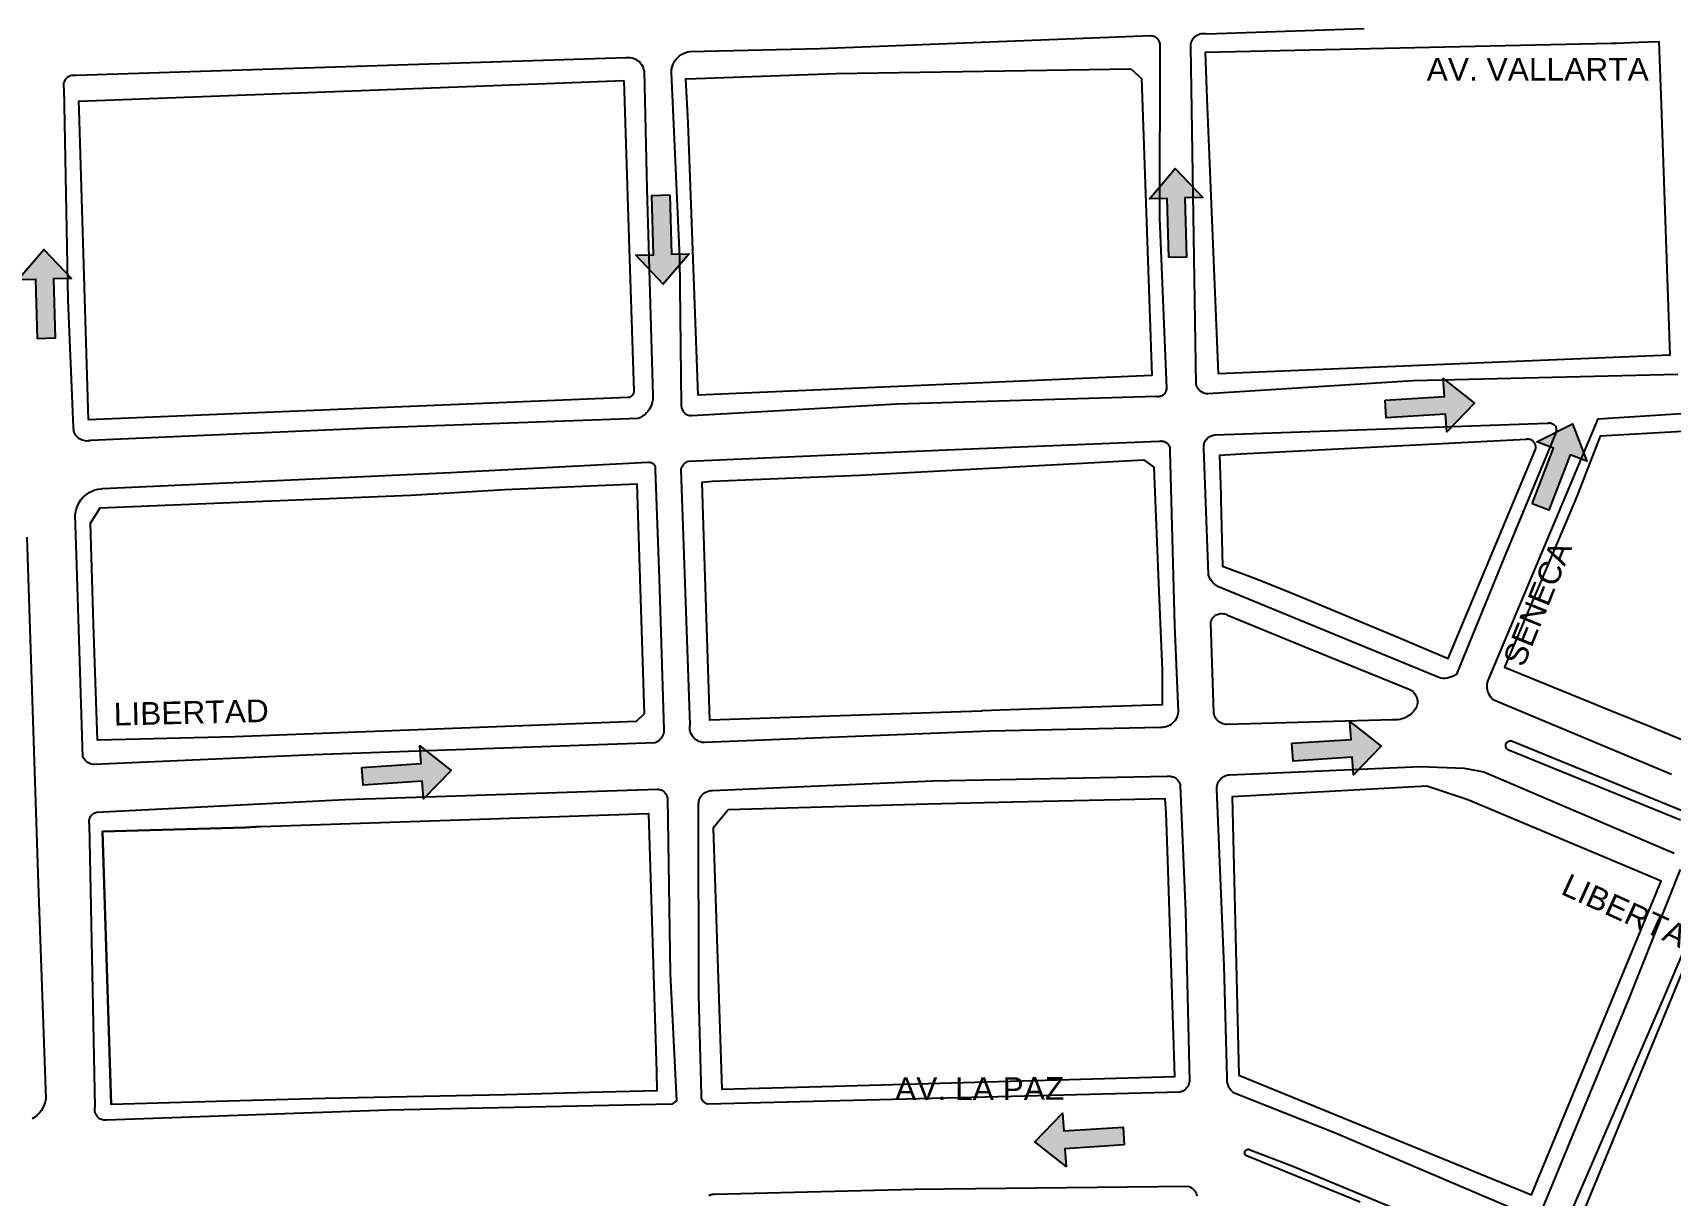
# Model space of a CAD drawing. Header units: metres. Extents: x 668617 to 675126, y 2286318 to 2293677.
# Drawn here: x 673678.4 to 674039.1, y 2291078.4 to 2291334.4 of the extents above; entities that cross this region are included whole.
import ezdxf

# ---------------------------------------------------------------- set-up
doc = ezdxf.new("R2010")
doc.units = ezdxf.units.M
doc.header["$MEASUREMENT"] = 0
for name, color, linetype in [('0_SENTIDO-VIAL', 30, 'Continuous'), ('DMTG-BANQUETA', 252, 'Continuous'), ('DMTG-CAMELLON', 252, 'Continuous'), ('DMTG-MANZANA', 253, 'Continuous'), ('DMTG-NOM-CALLES', 251, 'Continuous'), ('DMTG-TRAZA-BASE', 7, 'Continuous'), ('DMTG_SECCIONES_VIALES', 250, 'Continuous')]:
    doc.layers.add(name, color=color, linetype=linetype)
doc.styles.get("Standard").update_dxf_attribs({"font": 'arial.ttf'})

# ---------------------------------------------------------------- blocks, each defined once
blk = doc.blocks.new('traza_base_proyecto')
at = {"layer": '0_SENTIDO-VIAL'}
for points in [[(2371.83, -1366.42), (2371.48, -1353.36), (2367.56, -1353.47), (2373.26, -1346.77), (2379.32, -1353.14), (2375.4, -1353.25), (2375.75, -1366.32)], [(2261.91, -1352.62), (2262.27, -1365.68), (2266.19, -1365.58), (2260.49, -1372.27), (2254.43, -1365.9), (2258.35, -1365.79), (2257.99, -1352.73)], [(2122.64, -1384.28), (2122.28, -1371.22), (2118.36, -1371.33), (2124.06, -1364.63), (2130.12, -1371), (2126.2, -1371.11), (2126.56, -1384.18)], [(2419.5, -1397.83), (2432.54, -1396.97), (2432.28, -1393.05), (2439.19, -1398.49), (2433.05, -1404.79), (2432.8, -1400.88), (2419.75, -1401.74)], [(2451.89, -1420.61), (2456.59, -1408.41), (2452.93, -1407), (2460.76, -1403.02), (2463.9, -1411.23), (2460.25, -1409.82), (2455.55, -1422.02)], [(2398.95, -1473.39), (2411.99, -1472.53), (2411.73, -1468.61), (2418.64, -1474.05), (2412.51, -1480.35), (2412.25, -1476.44), (2399.21, -1477.3)], [(2194.11, -1478.68), (2207.15, -1477.82), (2206.89, -1473.91), (2213.8, -1479.35), (2207.67, -1485.65), (2207.41, -1481.73), (2194.37, -1482.6)], [(2362.01, -1561.82), (2348.97, -1562.68), (2349.22, -1566.6), (2342.32, -1561.16), (2348.45, -1554.86), (2348.71, -1558.77), (2361.75, -1557.91)]]:
    blk.add_hatch(color=256, dxfattribs=at).paths.add_polyline_path(points)
for points in [[(2371.83, -1366.42), (2371.48, -1353.36), (2367.56, -1353.47), (2373.26, -1346.77), (2379.32, -1353.14), (2375.4, -1353.25), (2375.75, -1366.32)], [(2261.91, -1352.62), (2262.27, -1365.68), (2266.19, -1365.58), (2260.49, -1372.27), (2254.43, -1365.9), (2258.35, -1365.79), (2257.99, -1352.73)], [(2122.64, -1384.28), (2122.28, -1371.22), (2118.36, -1371.33), (2124.06, -1364.63), (2130.12, -1371), (2126.2, -1371.11), (2126.56, -1384.18)], [(2419.5, -1397.83), (2432.54, -1396.97), (2432.28, -1393.05), (2439.19, -1398.49), (2433.05, -1404.79), (2432.8, -1400.88), (2419.75, -1401.74)], [(2451.89, -1420.61), (2456.59, -1408.41), (2452.93, -1407), (2460.76, -1403.02), (2463.9, -1411.23), (2460.25, -1409.82), (2455.55, -1422.02)], [(2398.95, -1473.39), (2411.99, -1472.53), (2411.73, -1468.61), (2418.64, -1474.05), (2412.51, -1480.35), (2412.25, -1476.44), (2399.21, -1477.3)], [(2194.11, -1478.68), (2207.15, -1477.82), (2206.89, -1473.91), (2213.8, -1479.35), (2207.67, -1485.65), (2207.41, -1481.73), (2194.37, -1482.6)], [(2362.01, -1561.82), (2348.97, -1562.68), (2349.22, -1566.6), (2342.32, -1561.16), (2348.45, -1554.86), (2348.71, -1558.77), (2361.75, -1557.91)]]:
    blk.add_lwpolyline(points, close=True, dxfattribs=at)
at = {"layer": 'DMTG-BANQUETA', "linetype": 'Continuous', "lineweight": 25}
for points in [[(2483.94, -1392.18, 0), (2425.69, -1393.55, 0), (2380.47, -1396.41, 0), (2380.17, -1396.39, 0), (2379.87, -1396.34, 0), (2379.58, -1396.26, 0), (2379.3, -1396.15, 0), (2379.04, -1396, 0), (2378.8, -1395.83, 0), (2378.68, -1395.73, 0), (2378.47, -1395.52, 0), (2378.28, -1395.29, 0), (2378.12, -1395.03, 0), (2377.99, -1394.76, 0), (2377.89, -1394.48, 0), (2377.86, -1394.35, 0), (2376.67, -1319.95, 0), (2376.67, -1319.64, 0), (2376.71, -1319.33, 0), (2376.79, -1319.02, 0), (2376.9, -1318.73, 0), (2377.04, -1318.44, 0), (2377.21, -1318.18, 0), (2377.38, -1317.97, 0), (2377.6, -1317.75, 0), (2377.85, -1317.56, 0), (2378.12, -1317.39, 0), (2378.4, -1317.25, 0), (2378.7, -1317.15, 0), (2379, -1317.08, 0), (2379.32, -1317.05, 0), (2379.63, -1317.05, 0), (2379.94, -1317.08, 0), (2380.19, -1317.14, 0), (2414.89, -1315.97, 0)], [(2482.58, -1480.27, 0), (2443.45, -1463.91, 0), (2443.35, -1463.83, 0), (2443.02, -1463.53, 0), (2442.73, -1463.18, 0), (2442.5, -1462.81, 0), (2442.29, -1462.42, 0), (2442.14, -1462, 0), (2442.03, -1461.57, 0), (2441.99, -1461.32, 0), (2441.96, -1460.87, 0), (2441.98, -1460.43, 0), (2442.05, -1459.99, 0), (2442.16, -1459.56, 0), (2466.4, -1401.9, 0), (2506.56, -1399.36, 0)], [(2451.25, -1577.48, 0), (2408.71, -1559.3, 0), (2386.1, -1550.38, 0), (2385.86, -1550.17, 0), (2385.56, -1549.86, 0), (2385.31, -1549.52, 0), (2385.09, -1549.16, 0), (2385.04, -1549.07, 0), (2384.88, -1548.68, 0), (2384.76, -1548.27, 0), (2384.68, -1547.85, 0), (2384.66, -1547.43, 0), (2384.68, -1547, 0), (2384.04, -1522.45, 0), (2382.4, -1483.5, 0), (2382.4, -1483.36, 0), (2382.42, -1483.01, 0), (2382.48, -1482.67, 0), (2382.57, -1482.34, 0), (2382.72, -1482.02, 0), (2382.89, -1481.72, 0), (2382.95, -1481.63, 0), (2383.16, -1481.36, 0), (2383.4, -1481.11, 0), (2383.67, -1480.89, 0), (2383.96, -1480.71, 0), (2384.26, -1480.55, 0), (2384.59, -1480.43, 0), (2384.92, -1480.35, 0), (2385.27, -1480.31, 0), (2427.3, -1478.52, 0), (2436.92, -1478.89, 0), (2441.25, -1479.69, 0), (2483.14, -1497.6, 0)], [(2484.49, -1501.18, 0), (2473.01, -1529.95, 0), (2453.53, -1577.18, 0)], [(2508.34, -1600.99, 0), (2460.33, -1581.4, 0), (2460.18, -1581.38, 0), (2460.04, -1581.35, 0), (2459.9, -1581.3, 0), (2459.77, -1581.24, 0), (2459.64, -1581.16, 0), (2459.51, -1581.07, 0), (2459.42, -1580.96, 0), (2459.33, -1580.85, 0), (2459.25, -1580.72, 0), (2459.23, -1580.72, 0), (2459.18, -1580.58, 0), (2459.13, -1580.44, 0), (2459.1, -1580.3, 0), (2459.08, -1580.15, 0), (2459.08, -1580, 0), (2459.1, -1579.86, 0), (2459.13, -1579.71, 0), (2459.18, -1579.57, 0), (2459.25, -1579.44, 0), (2459.27, -1579.4, 0), (2480.88, -1529.41, 0), (2492, -1503.27, 0)], [(2270.51, -1572.98, 0), (2270.69, -1572.89, 0), (2270.88, -1572.81, 0), (2271.08, -1572.75, 0), (2271.28, -1572.72, 0), (2271.48, -1572.71, 0), (2271.69, -1572.72, 0), (2315.81, -1571.57, 0), (2376.16, -1570.95, 0), (2376.45, -1571.06, 0), (2376.72, -1571.19, 0), (2376.98, -1571.36, 0), (2377.21, -1571.55, 0), (2377.42, -1571.77, 0), (2377.56, -1571.94, 0), (2377.73, -1572.2, 0), (2377.86, -1572.47, 0), (2377.97, -1572.76, 0), (2378.04, -1573.05, 0)]]:
    blk.add_polyline3d(points, dxfattribs=at)
for points in [[(2369.77, -1397.03, 0), (2369.56, -1397.05, 0), (2369.36, -1397.05, 0), (2369.15, -1397.03, 0), (2311.91, -1398.73, 0), (2266.72, -1401.28, 0), (2266.56, -1401.28, 0), (2266.32, -1401.24, 0), (2266.07, -1401.18, 0), (2265.84, -1401.09, 0), (2265.62, -1400.97, 0), (2265.41, -1400.83, 0), (2265.22, -1400.67, 0), (2265.05, -1400.49, 0), (2264.93, -1400.33, 0), (2264.8, -1400.12, 0), (2264.69, -1399.89, 0), (2264.61, -1399.66, 0), (2264.56, -1399.41, 0), (2264.53, -1399.16, 0), (2264.53, -1398.91, 0), (2264.12, -1366.4, 0), (2262.27, -1325.61, 0), (2262.27, -1325.47, 0), (2262.32, -1324.96, 0), (2262.42, -1324.45, 0), (2262.57, -1323.96, 0), (2262.79, -1323.49, 0), (2263.06, -1323.05, 0), (2263.33, -1322.69, 0), (2263.68, -1322.31, 0), (2264.07, -1321.98, 0), (2264.49, -1321.69, 0), (2264.95, -1321.45, 0), (2265.43, -1321.26, 0), (2265.93, -1321.12, 0), (2266.43, -1321.05, 0), (2294.96, -1320.33, 0), (2367.92, -1317.53, 0), (2368.09, -1317.55, 0), (2368.31, -1317.59, 0), (2368.53, -1317.66, 0), (2368.74, -1317.75, 0), (2368.93, -1317.86, 0), (2369.12, -1318, 0), (2369.28, -1318.15, 0), (2369.43, -1318.33, 0), (2369.53, -1318.49, 0), (2369.65, -1318.68, 0), (2369.73, -1318.89, 0), (2369.8, -1319.11, 0), (2369.83, -1319.34, 0), (2369.85, -1319.56, 0), (2369.83, -1319.79, 0), (2369.8, -1357.71, 0), (2371.3, -1395.23, 0), (2371.3, -1395.38, 0), (2371.27, -1395.58, 0), (2371.22, -1395.78, 0), (2371.15, -1395.97, 0), (2371.06, -1396.15, 0), (2370.95, -1396.32, 0), (2370.82, -1396.48, 0), (2370.67, -1396.62, 0), (2370.51, -1396.74, 0), (2370.34, -1396.84, 0), (2370.16, -1396.93, 0), (2369.97, -1396.99, 0)], [(2256.25, -1325.36, 0), (2256.9, -1351.26, 0), (2258.18, -1396.89, 0), (2258.19, -1397.17, 0), (2258.16, -1397.73, 0), (2258.06, -1398.29, 0), (2257.91, -1398.83, 0), (2257.69, -1399.35, 0), (2257.42, -1399.84, 0), (2257.09, -1400.3, 0), (2256.81, -1400.63, 0), (2256.4, -1401.02, 0), (2255.95, -1401.36, 0), (2255.46, -1401.64, 0), (2254.95, -1401.87, 0), (2196.12, -1403.98, 0), (2134.33, -1406.7, 0), (2134.13, -1406.75, 0), (2133.81, -1406.8, 0), (2133.48, -1406.81, 0), (2133.15, -1406.79, 0), (2132.83, -1406.73, 0), (2132.51, -1406.64, 0), (2132.21, -1406.51, 0), (2131.92, -1406.34, 0), (2131.66, -1406.15, 0), (2131.57, -1406.07, 0), (2131.34, -1405.84, 0), (2131.13, -1405.59, 0), (2130.96, -1405.31, 0), (2130.81, -1405.01, 0), (2130.7, -1404.7, 0), (2130.63, -1404.38, 0), (2130.59, -1404.06, 0), (2130.59, -1403.73, 0), (2129.38, -1375.74, 0), (2128.51, -1329.03, 0), (2128.49, -1328.96, 0), (2128.45, -1328.71, 0), (2128.43, -1328.46, 0), (2128.44, -1328.21, 0), (2128.48, -1327.96, 0), (2128.55, -1327.72, 0), (2128.65, -1327.48, 0), (2128.66, -1327.46, 0), (2128.78, -1327.24, 0), (2128.93, -1327.04, 0), (2129.1, -1326.85, 0), (2129.28, -1326.68, 0), (2129.49, -1326.54, 0), (2129.71, -1326.42, 0), (2129.94, -1326.32, 0), (2130.19, -1326.26, 0), (2130.43, -1326.22, 0), (2130.68, -1326.2, 0), (2130.94, -1326.22, 0), (2131.18, -1326.26, 0), (2252.35, -1322.35, 0), (2252.44, -1322.34, 0), (2252.84, -1322.33, 0), (2253.23, -1322.36, 0), (2253.62, -1322.43, 0), (2253.98, -1322.54, 0), (2254.36, -1322.7, 0), (2254.7, -1322.9, 0), (2255.01, -1323.13, 0), (2255.3, -1323.4, 0), (2255.46, -1323.58, 0), (2255.69, -1323.9, 0), (2255.9, -1324.24, 0), (2256.05, -1324.6, 0), (2256.17, -1324.97, 0)], [(2433.66, -1458.92, 0), (2433.18, -1459.03, 0), (2432.68, -1459.08, 0), (2432.19, -1459.08, 0), (2431.69, -1459.02, 0), (2431.66, -1459.02, 0), (2382.79, -1438.9, 0), (2382.39, -1438.68, 0), (2382.02, -1438.42, 0), (2381.67, -1438.12, 0), (2381.47, -1437.91, 0), (2381.19, -1437.55, 0), (2380.95, -1437.16, 0), (2380.75, -1436.75, 0), (2380.6, -1436.32, 0), (2380.57, -1436.18, 0), (2379.55, -1408.43, 0), (2379.53, -1408.13, 0), (2379.54, -1407.83, 0), (2379.59, -1407.54, 0), (2379.66, -1407.25, 0), (2379.79, -1406.98, 0), (2379.93, -1406.71, 0), (2380.1, -1406.47, 0), (2380.18, -1406.37, 0), (2380.39, -1406.16, 0), (2380.62, -1405.97, 0), (2380.87, -1405.81, 0), (2381.14, -1405.68, 0), (2381.42, -1405.58, 0), (2381.71, -1405.51, 0), (2382, -1405.47, 0), (2382.06, -1405.47, 0), (2455.21, -1402.9, 0), (2455.38, -1402.86, 0), (2455.55, -1402.83, 0), (2455.72, -1402.83, 0), (2455.89, -1402.84, 0), (2456.06, -1402.88, 0), (2456.22, -1402.93, 0), (2456.38, -1403, 0), (2456.52, -1403.09, 0), (2456.66, -1403.19, 0), (2456.78, -1403.31, 0), (2456.88, -1403.42, 0), (2456.98, -1403.56, 0), (2457.06, -1403.71, 0), (2457.12, -1403.87, 0), (2457.16, -1404.04, 0), (2457.19, -1404.21, 0), (2457.2, -1404.38, 0), (2457.18, -1404.55, 0), (2457.15, -1404.72, 0), (2457.1, -1404.88, 0), (2457.05, -1405, 0), (2445.67, -1432.5, 0), (2435.2, -1458.13, 0), (2434.79, -1458.42, 0), (2434.35, -1458.66, 0), (2433.9, -1458.84, 0)], [(2370.84, -1469.84, 0), (2370.42, -1469.89, 0), (2370.02, -1469.88, 0), (2332.31, -1470.73, 0), (2269.54, -1473.23, 0), (2269.42, -1473.23, 0), (2269.05, -1473.18, 0), (2268.68, -1473.09, 0), (2268.33, -1472.96, 0), (2268, -1472.8, 0), (2267.68, -1472.6, 0), (2267.67, -1472.58, 0), (2267.38, -1472.35, 0), (2267.12, -1472.08, 0), (2266.9, -1471.78, 0), (2266.7, -1471.46, 0), (2266.55, -1471.12, 0), (2266.43, -1470.77, 0), (2266.35, -1470.4, 0), (2266.32, -1470.03, 0), (2266.33, -1469.66, 0), (2266.38, -1469.29, 0), (2264.41, -1413.12, 0), (2264.45, -1412.92, 0), (2264.54, -1412.67, 0), (2264.65, -1412.43, 0), (2264.78, -1412.2, 0), (2264.94, -1411.99, 0), (2265.13, -1411.8, 0), (2265.2, -1411.74, 0), (2265.41, -1411.58, 0), (2265.63, -1411.45, 0), (2265.86, -1411.34, 0), (2266.13, -1411.25, 0), (2322.86, -1408.78, 0), (2369.72, -1406.87, 0), (2369.73, -1406.87, 0), (2369.94, -1406.82, 0), (2370.15, -1406.8, 0), (2370.35, -1406.81, 0), (2370.57, -1406.84, 0), (2370.78, -1406.89, 0), (2370.97, -1406.96, 0), (2371.16, -1407.06, 0), (2371.34, -1407.18, 0), (2371.49, -1407.31, 0), (2371.53, -1407.33, 0), (2371.67, -1407.49, 0), (2371.8, -1407.66, 0), (2371.9, -1407.84, 0), (2371.99, -1408.04, 0), (2372.05, -1408.24, 0), (2372.09, -1408.45, 0), (2372.1, -1408.66, 0), (2372.09, -1408.87, 0), (2372.06, -1409.08, 0), (2373.07, -1447.45, 0), (2373.89, -1466.48, 0), (2373.84, -1466.87, 0), (2373.75, -1467.26, 0), (2373.62, -1467.65, 0), (2373.44, -1468.02, 0), (2373.22, -1468.36, 0), (2372.97, -1468.68, 0), (2372.68, -1468.97, 0), (2372.66, -1468.98, 0), (2372.34, -1469.24, 0), (2371.99, -1469.45, 0), (2371.62, -1469.62, 0), (2371.24, -1469.76, 0)], [(2183.54, -1475.89, 0), (2135.14, -1478.05, 0), (2134.82, -1478.02, 0), (2134.51, -1477.95, 0), (2134.21, -1477.85, 0), (2133.92, -1477.72, 0), (2133.78, -1477.64, 0), (2133.52, -1477.46, 0), (2133.28, -1477.25, 0), (2133.06, -1477.02, 0), (2132.86, -1476.76, 0), (2132.72, -1476.48, 0), (2132.65, -1476.34, 0), (2131.32, -1434.19, 0), (2130.98, -1423.03, 0), (2131.08, -1422.33, 0), (2131.26, -1421.65, 0), (2131.51, -1420.99, 0), (2131.84, -1420.37, 0), (2132.23, -1419.78, 0), (2132.68, -1419.25, 0), (2133.2, -1418.76, 0), (2133.45, -1418.56, 0), (2134.02, -1418.17, 0), (2134.65, -1417.85, 0), (2135.31, -1417.59, 0), (2135.99, -1417.41, 0), (2136.69, -1417.31, 0), (2137.06, -1417.29, 0), (2213.64, -1413.76, 0), (2257.09, -1411.5, 0), (2257.25, -1411.48, 0), (2257.4, -1411.47, 0), (2257.55, -1411.49, 0), (2257.7, -1411.52, 0), (2257.85, -1411.56, 0), (2257.99, -1411.62, 0), (2258.12, -1411.7, 0), (2258.25, -1411.79, 0), (2258.36, -1411.9, 0), (2258.37, -1411.91, 0), (2258.47, -1412.03, 0), (2258.55, -1412.16, 0), (2258.62, -1412.3, 0), (2258.68, -1412.44, 0), (2258.71, -1412.59, 0), (2258.73, -1412.74, 0), (2258.74, -1412.9, 0), (2258.72, -1413.05, 0), (2258.69, -1413.18, 0), (2259.6, -1437.11, 0), (2260.63, -1470.31, 0), (2260.63, -1470.64, 0), (2260.6, -1470.97, 0), (2260.52, -1471.3, 0), (2260.42, -1471.61, 0), (2260.27, -1471.91, 0), (2260.11, -1472.17, 0), (2259.91, -1472.43, 0), (2259.68, -1472.67, 0), (2259.42, -1472.88, 0), (2259.14, -1473.06, 0), (2258.84, -1473.21, 0), (2258.69, -1473.27, 0)], [(2422.8, -1468.13, 0), (2422.24, -1468.22, 0), (2421.65, -1468.24, 0), (2421.09, -1468.2, 0), (2384.61, -1469.23, 0), (2384.42, -1469.22, 0), (2384.09, -1469.18, 0), (2383.77, -1469.1, 0), (2383.46, -1468.98, 0), (2383.17, -1468.83, 0), (2382.89, -1468.65, 0), (2382.64, -1468.44, 0), (2382.63, -1468.44, 0), (2382.4, -1468.2, 0), (2382.19, -1467.93, 0), (2382.02, -1467.65, 0), (2381.9, -1467.35, 0), (2381.8, -1467.04, 0), (2381.73, -1466.71, 0), (2381.06, -1446.79, 0), (2381.1, -1446.61, 0), (2381.19, -1446.35, 0), (2381.31, -1446.1, 0), (2381.46, -1445.86, 0), (2381.62, -1445.65, 0), (2381.81, -1445.45, 0), (2382.02, -1445.27, 0), (2382.26, -1445.12, 0), (2382.51, -1445, 0), (2382.76, -1444.91, 0), (2383.03, -1444.85, 0), (2383.3, -1444.81, 0), (2383.58, -1444.81, 0), (2383.85, -1444.84, 0), (2384.11, -1444.89, 0), (2384.38, -1444.98, 0), (2384.63, -1445.1, 0), (2402.51, -1452.4, 0), (2424.89, -1461.56, 0), (2425.01, -1461.62, 0), (2425.3, -1461.79, 0), (2425.57, -1461.99, 0), (2425.81, -1462.22, 0), (2426.02, -1462.47, 0), (2426.21, -1462.75, 0), (2426.36, -1463.05, 0), (2426.48, -1463.36, 0), (2426.56, -1463.68, 0), (2426.61, -1464.01, 0), (2426.62, -1464.24, 0), (2426.6, -1464.57, 0), (2426.55, -1464.9, 0), (2426.46, -1465.22, 0), (2426.33, -1465.53, 0), (2426.18, -1465.82, 0), (2425.98, -1466.1, 0), (2425.76, -1466.35, 0), (2425.52, -1466.57, 0), (2425.19, -1466.9, 0), (2424.75, -1467.26, 0), (2424.27, -1467.57, 0), (2423.75, -1467.83, 0), (2423.2, -1468.02, 0)], [(2343.02, -1551.02, 0), (2270.29, -1552.89, 0), (2270.23, -1552.87, 0), (2270.04, -1552.81, 0), (2269.86, -1552.74, 0), (2269.7, -1552.64, 0), (2269.54, -1552.52, 0), (2269.4, -1552.39, 0), (2269.28, -1552.24, 0), (2269.24, -1552.19, 0), (2269.13, -1552.02, 0), (2269.05, -1551.84, 0), (2268.99, -1551.66, 0), (2268.94, -1551.47, 0), (2268.93, -1551.28, 0), (2268.93, -1551.09, 0), (2268.94, -1550.89, 0), (2268.34, -1528.93, 0), (2268.25, -1486.65, 0), (2268.29, -1486.36, 0), (2268.35, -1486.02, 0), (2268.47, -1485.7, 0), (2268.61, -1485.39, 0), (2268.79, -1485.1, 0), (2269, -1484.83, 0), (2269.24, -1484.59, 0), (2269.44, -1484.42, 0), (2269.73, -1484.22, 0), (2270.03, -1484.07, 0), (2270.35, -1483.94, 0), (2270.67, -1483.86, 0), (2271.01, -1483.81, 0), (2271.35, -1483.79, 0), (2319.9, -1481.67, 0), (2371.49, -1480.64, 0), (2371.62, -1480.62, 0), (2371.9, -1480.61, 0), (2372.18, -1480.63, 0), (2372.46, -1480.67, 0), (2372.73, -1480.75, 0), (2372.99, -1480.86, 0), (2373.23, -1481, 0), (2373.46, -1481.16, 0), (2373.59, -1481.28, 0), (2373.79, -1481.48, 0), (2373.96, -1481.7, 0), (2374.1, -1481.94, 0), (2374.22, -1482.19, 0), (2374.31, -1482.46, 0), (2374.36, -1482.74, 0), (2375.5, -1510.33, 0), (2376.39, -1547.9, 0), (2376.35, -1548.1, 0), (2376.27, -1548.39, 0), (2376.15, -1548.68, 0), (2376.01, -1548.96, 0), (2375.82, -1549.21, 0), (2375.63, -1549.45, 0), (2375.45, -1549.62, 0), (2375.21, -1549.81, 0), (2374.94, -1549.97, 0), (2374.66, -1550.1, 0), (2374.36, -1550.19, 0)], [(2137.8, -1556.41, 0), (2137.53, -1556.42, 0), (2137.27, -1556.39, 0), (2137.01, -1556.34, 0), (2136.76, -1556.25, 0), (2136.52, -1556.14, 0), (2136.29, -1556.01, 0), (2136.08, -1555.84, 0), (2135.89, -1555.66, 0), (2135.72, -1555.45, 0), (2135.7, -1555.43, 0), (2135.56, -1555.21, 0), (2135.44, -1554.97, 0), (2135.35, -1554.72, 0), (2135.29, -1554.46, 0), (2135.26, -1554.2, 0), (2135.26, -1553.93, 0), (2135.29, -1553.67, 0), (2135.33, -1553.46, 0), (2134.12, -1491.23, 0), (2134.06, -1490.99, 0), (2134.04, -1490.76, 0), (2134.04, -1490.52, 0), (2134.07, -1490.28, 0), (2134.13, -1490.04, 0), (2134.21, -1489.82, 0), (2134.25, -1489.72, 0), (2134.37, -1489.51, 0), (2134.51, -1489.32, 0), (2134.67, -1489.14, 0), (2134.85, -1488.98, 0), (2135.05, -1488.84, 0), (2135.26, -1488.73, 0), (2135.48, -1488.63, 0), (2135.63, -1488.59, 0), (2190.44, -1485.79, 0), (2259.19, -1483.49, 0), (2259.44, -1483.51, 0), (2259.68, -1483.55, 0), (2259.92, -1483.62, 0), (2260.15, -1483.72, 0), (2260.37, -1483.84, 0), (2260.58, -1483.98, 0), (2260.77, -1484.15, 0), (2260.93, -1484.34, 0), (2261.08, -1484.54, 0), (2261.2, -1484.76, 0), (2261.3, -1484.99, 0), (2261.36, -1485.23, 0), (2261.41, -1485.48, 0), (2262.02, -1524.05, 0), (2263.4, -1552.15, 0), (2262.4, -1552.85, 0), (2199.87, -1554.19, 0)]]:
    blk.add_polyline3d(points, close=True, dxfattribs=at)
at = {"layer": 'DMTG-CAMELLON', "linetype": 'Continuous', "lineweight": 25}
for points in [[(2120.3, -1427.97, 0), (2122.78, -1504.28, 0), (2124.5, -1551.68, 0), (2124.36, -1552.36, 0), (2124.15, -1553.01, 0), (2123.85, -1553.64, 0), (2123.51, -1554.23, 0), (2123.09, -1554.78, 0), (2122.61, -1555.28, 0), (2122.08, -1555.72, 0), (2121.51, -1556.1, 0)], [(2484.57, -1490.33, 0), (2446.53, -1474.81, 0), (2446.47, -1474.77, 0), (2446.38, -1474.69, 0), (2446.3, -1474.6, 0), (2446.23, -1474.5, 0), (2446.17, -1474.4, 0), (2446.12, -1474.29, 0), (2446.08, -1474.17, 0), (2446.06, -1474.05, 0), (2446.05, -1473.93, 0), (2446.05, -1473.81, 0), (2446.07, -1473.69, 0), (2446.1, -1473.57, 0), (2446.15, -1473.45, 0), (2446.21, -1473.35, 0), (2446.21, -1473.34, 0), (2446.28, -1473.24, 0), (2446.36, -1473.15, 0), (2446.45, -1473.06, 0), (2446.55, -1472.99, 0), (2446.66, -1472.93, 0), (2446.77, -1472.89, 0), (2446.89, -1472.85, 0), (2447.01, -1472.83, 0), (2447.13, -1472.82, 0), (2447.25, -1472.83, 0), (2447.37, -1472.85, 0), (2447.49, -1472.88, 0), (2447.6, -1472.93, 0), (2447.71, -1472.98, 0), (2485.4, -1488.43, 0)], [(2413.96, -1574.46, 0), (2388.79, -1564.18, 0), (2388.73, -1564.11, 0), (2388.68, -1564.04, 0), (2388.64, -1563.95, 0), (2388.6, -1563.87, 0), (2388.58, -1563.78, 0), (2388.57, -1563.69, 0), (2388.56, -1563.6, 0), (2388.57, -1563.51, 0), (2388.58, -1563.42, 0), (2388.61, -1563.34, 0), (2388.65, -1563.25, 0), (2388.69, -1563.17, 0), (2388.73, -1563.1, 0), (2388.8, -1563.04, 0), (2388.87, -1562.98, 0), (2388.94, -1562.93, 0), (2389.02, -1562.88, 0), (2389.1, -1562.85, 0), (2389.19, -1562.82, 0), (2389.28, -1562.81, 0), (2389.37, -1562.8, 0), (2389.45, -1562.81, 0), (2389.55, -1562.82, 0), (2399.13, -1566.51, 0), (2467.03, -1594.65, 0)]]:
    blk.add_polyline3d(points, dxfattribs=at)
at = {"layer": 'DMTG-MANZANA', "linetype": 'Continuous', "lineweight": 25}
for points in [[(2382.77, -1392.02, 0), (2380.31, -1331.36, 0), (2379.9, -1321.19, 0), (2429.3, -1320.09, 0), (2469.27, -1319.21, 0), (2470.47, -1319.18, 0), (2475.31, -1319, 0), (2479.77, -1318.83, 0), (2480.25, -1332.71, 0), (2482.2, -1387.9, 0), (2443, -1389.52, 0)], [(2382.77, -1392.02, 0), (2380.31, -1331.36, 0), (2379.9, -1321.19, 0), (2429.3, -1320.09, 0), (2469.27, -1319.21, 0), (2470.47, -1319.18, 0), (2475.31, -1319, 0), (2479.77, -1318.83, 0), (2480.25, -1332.71, 0), (2482.2, -1387.9, 0), (2443, -1389.52, 0)], [(2363.47, -1324.87, 0), (2365.83, -1327, 0), (2368.12, -1392.39, 0), (2268.21, -1396.68, 0), (2265.98, -1336.71, 0), (2265.49, -1327.03, 0), (2267.73, -1326.95, 0), (2298.58, -1325.89, 0)], [(2363.47, -1324.87, 0), (2365.83, -1327, 0), (2368.12, -1392.39, 0), (2268.21, -1396.68, 0), (2265.98, -1336.71, 0), (2265.49, -1327.03, 0), (2267.73, -1326.95, 0), (2298.58, -1325.89, 0)], [(2251.82, -1327.41, 0), (2252.98, -1364.46, 0), (2253.99, -1395.82, 0), (2253.99, -1395.93, 0), (2253.98, -1396.03, 0), (2253.96, -1396.13, 0), (2253.94, -1396.24, 0), (2253.91, -1396.34, 0), (2253.86, -1396.44, 0), (2253.82, -1396.53, 0), (2253.76, -1396.62, 0), (2253.7, -1396.71, 0), (2253.63, -1396.79, 0), (2253.56, -1396.86, 0), (2253.48, -1396.93, 0), (2253.4, -1397, 0), (2253.31, -1397.06, 0), (2253.22, -1397.11, 0), (2253.12, -1397.15, 0), (2253.02, -1397.19, 0), (2252.92, -1397.21, 0), (2252.81, -1397.23, 0), (2252.71, -1397.25, 0), (2252.6, -1397.25, 0), (2133.91, -1402.11, 0), (2131.81, -1333.88, 0), (2131.8, -1331.93, 0), (2238.5, -1327.89, 0)], [(2251.82, -1327.41, 0), (2252.98, -1364.46, 0), (2253.99, -1395.82, 0), (2253.99, -1395.93, 0), (2253.98, -1396.03, 0), (2253.96, -1396.13, 0), (2253.94, -1396.24, 0), (2253.91, -1396.34, 0), (2253.86, -1396.44, 0), (2253.82, -1396.53, 0), (2253.76, -1396.62, 0), (2253.7, -1396.71, 0), (2253.63, -1396.79, 0), (2253.56, -1396.86, 0), (2253.48, -1396.93, 0), (2253.4, -1397, 0), (2253.31, -1397.06, 0), (2253.22, -1397.11, 0), (2253.12, -1397.15, 0), (2253.02, -1397.19, 0), (2252.92, -1397.21, 0), (2252.81, -1397.23, 0), (2252.71, -1397.25, 0), (2252.6, -1397.25, 0), (2133.91, -1402.11, 0), (2131.81, -1333.88, 0), (2131.8, -1331.93, 0), (2238.5, -1327.89, 0)], [(2486.27, -1404.62, 0), (2482.43, -1404.86, 0), (2466.87, -1405.73, 0), (2461.93, -1418.42, 0), (2461.82, -1418.69, 0), (2445.78, -1456.61, 0), (2469.32, -1466.2, 0), (2478.11, -1469.78, 0), (2485.01, -1472.59, 0), (2486.09, -1473.05, 0), (2491.83, -1475.57, 0), (2501.4, -1452.5, 0), (2510.12, -1431.35, 0), (2522.12, -1402.25, 0), (2516.41, -1402.83, 0), (2513.97, -1402.94, 0), (2511.23, -1403.09, 0)], [(2486.27, -1404.62, 0), (2482.43, -1404.86, 0), (2466.87, -1405.73, 0), (2461.93, -1418.42, 0), (2461.82, -1418.69, 0), (2445.78, -1456.61, 0), (2469.32, -1466.2, 0), (2478.11, -1469.78, 0), (2485.01, -1472.59, 0), (2486.09, -1473.05, 0), (2491.83, -1475.57, 0), (2501.4, -1452.5, 0), (2510.12, -1431.35, 0), (2522.12, -1402.25, 0), (2516.41, -1402.83, 0), (2513.97, -1402.94, 0), (2511.23, -1403.09, 0)], [(2452.6, -1408.69, 0), (2452.63, -1408.58, 0), (2452.65, -1408.47, 0), (2452.67, -1408.35, 0), (2452.67, -1408.23, 0), (2452.67, -1408.12, 0), (2452.66, -1408, 0), (2452.65, -1407.88, 0), (2452.62, -1407.77, 0), (2452.59, -1407.65, 0), (2452.55, -1407.54, 0), (2452.51, -1407.44, 0), (2452.46, -1407.33, 0), (2452.4, -1407.23, 0), (2452.33, -1407.13, 0), (2452.26, -1407.04, 0), (2452.18, -1406.95, 0), (2452.1, -1406.87, 0), (2452.01, -1406.8, 0), (2451.91, -1406.73, 0), (2451.82, -1406.66, 0), (2451.71, -1406.6, 0), (2451.61, -1406.55, 0), (2451.5, -1406.51, 0), (2451.39, -1406.48, 0), (2451.27, -1406.45, 0), (2451.16, -1406.43, 0), (2451.04, -1406.41, 0), (2450.92, -1406.41, 0), (2450.81, -1406.41, 0), (2450.69, -1406.42, 0), (2450.57, -1406.44, 0), (2387.69, -1409.73, 0), (2382.99, -1409.97, 0), (2383.29, -1418.67, 0), (2383.33, -1419.79, 0), (2383.65, -1434.35, 0), (2391.52, -1437.29, 0), (2396.82, -1439.43, 0), (2401.12, -1441.22, 0), (2422.25, -1450.02, 0), (2433.35, -1454.71, 0)], [(2452.6, -1408.69, 0), (2452.63, -1408.58, 0), (2452.65, -1408.47, 0), (2452.67, -1408.35, 0), (2452.67, -1408.23, 0), (2452.67, -1408.12, 0), (2452.66, -1408, 0), (2452.65, -1407.88, 0), (2452.62, -1407.77, 0), (2452.59, -1407.65, 0), (2452.55, -1407.54, 0), (2452.51, -1407.44, 0), (2452.46, -1407.33, 0), (2452.4, -1407.23, 0), (2452.33, -1407.13, 0), (2452.26, -1407.04, 0), (2452.18, -1406.95, 0), (2452.1, -1406.87, 0), (2452.01, -1406.8, 0), (2451.91, -1406.73, 0), (2451.82, -1406.66, 0), (2451.71, -1406.6, 0), (2451.61, -1406.55, 0), (2451.5, -1406.51, 0), (2451.39, -1406.48, 0), (2451.27, -1406.45, 0), (2451.16, -1406.43, 0), (2451.04, -1406.41, 0), (2450.92, -1406.41, 0), (2450.81, -1406.41, 0), (2450.69, -1406.42, 0), (2450.57, -1406.44, 0), (2387.69, -1409.73, 0), (2382.99, -1409.97, 0), (2383.29, -1418.67, 0), (2383.33, -1419.79, 0), (2383.65, -1434.35, 0), (2391.52, -1437.29, 0), (2396.82, -1439.43, 0), (2401.12, -1441.22, 0), (2422.25, -1450.02, 0), (2433.35, -1454.71, 0)], [(2366.32, -1410.93, 0), (2368.55, -1412.6, 0), (2369.59, -1438.17, 0), (2370.38, -1457.23, 0), (2370.41, -1464.92, 0), (2334.72, -1466.06, 0), (2330.8, -1466.26, 0), (2330.55, -1466.28, 0), (2270.76, -1468.32, 0), (2269.3, -1423.12, 0), (2269.06, -1415.86, 0), (2271.31, -1415.67, 0), (2303.68, -1414.33, 0)], [(2240.91, -1416.84, 0), (2254.65, -1416.25, 0), (2255.17, -1432.43, 0), (2256.29, -1466.92, 0), (2254.49, -1468.56, 0), (2166.13, -1471.97, 0), (2145.17, -1472.48, 0), (2135.9, -1472.67, 0), (2135.03, -1447.14, 0), (2134.35, -1424.92, 0), (2136.43, -1421.53, 0), (2143.57, -1421.24, 0), (2204.84, -1418.76, 0), (2225.6, -1417.5, 0)], [(2240.91, -1416.84, 0), (2254.65, -1416.25, 0), (2255.17, -1432.43, 0), (2256.29, -1466.92, 0), (2254.49, -1468.56, 0), (2166.13, -1471.97, 0), (2145.17, -1472.48, 0), (2135.9, -1472.67, 0), (2135.03, -1447.14, 0), (2134.35, -1424.92, 0), (2136.43, -1421.53, 0), (2143.57, -1421.24, 0), (2204.84, -1418.76, 0), (2225.6, -1417.5, 0)], [(2371.28, -1488.73, 0), (2371.01, -1485.6, 0), (2337.47, -1486.38, 0), (2318.75, -1486.81, 0), (2274.8, -1488.03, 0), (2271.51, -1492.09, 0), (2273.36, -1549.54, 0), (2298.16, -1548.87, 0), (2373.13, -1546.8, 0), (2371.61, -1499.16, 0)], [(2371.28, -1488.73, 0), (2371.01, -1485.6, 0), (2337.47, -1486.38, 0), (2318.75, -1486.81, 0), (2274.8, -1488.03, 0), (2271.51, -1492.09, 0), (2273.36, -1549.54, 0), (2298.16, -1548.87, 0), (2373.13, -1546.8, 0), (2371.61, -1499.16, 0)], [(2428.65, -1482.85, 0), (2385.78, -1485.17, 0), (2387.28, -1546.46, 0), (2451.75, -1572.82, 0), (2480.28, -1503.73, 0), (2474.96, -1501.48, 0), (2437.7, -1485.83, 0)], [(2428.65, -1482.85, 0), (2385.78, -1485.17, 0), (2387.28, -1546.46, 0), (2451.75, -1572.82, 0), (2480.28, -1503.73, 0), (2474.96, -1501.48, 0), (2437.7, -1485.83, 0)], [(2171.91, -1491.7, 0), (2257.27, -1488.86, 0), (2258.97, -1545.77, 0), (2259.09, -1549.92, 0), (2244.17, -1550.29, 0), (2225.74, -1550.83, 0), (2185.95, -1551.59, 0), (2169.8, -1552.09, 0), (2138.88, -1552.94, 0), (2136.97, -1492.83, 0), (2168.46, -1491.91, 0)], [(2171.91, -1491.7, 0), (2257.27, -1488.86, 0), (2258.97, -1545.77, 0), (2259.09, -1549.92, 0), (2244.17, -1550.29, 0), (2225.74, -1550.83, 0), (2185.95, -1551.59, 0), (2169.8, -1552.09, 0), (2138.88, -1552.94, 0), (2136.97, -1492.83, 0), (2168.46, -1491.91, 0)], [(2484.85, -1586.81, 0), (2462.64, -1577.92, 0), (2491.38, -1508.21, 0), (2533.77, -1525.77, 0), (2535.67, -1529.94, 0), (2518.04, -1574.53, 0), (2516.37, -1578.55, 0), (2508.92, -1596.44, 0)], [(2484.85, -1586.81, 0), (2462.64, -1577.92, 0), (2491.38, -1508.21, 0), (2533.77, -1525.77, 0), (2535.67, -1529.94, 0), (2518.04, -1574.53, 0), (2516.37, -1578.55, 0), (2508.92, -1596.44, 0)]]:
    blk.add_polyline3d(points, close=True, dxfattribs=at)
for points in [[(2380.31, -1331.36, 0), (2379.9, -1321.19, 0), (2429.3, -1320.09, 0), (2469.27, -1319.21, 0), (2470.47, -1319.18, 0), (2475.31, -1319, 0), (2479.77, -1318.83, 0), (2480.25, -1332.71, 0), (2482.2, -1387.9, 0), (2443, -1389.52, 0)], [(2461.93, -1418.42, 0), (2461.82, -1418.69, 0), (2445.78, -1456.61, 0), (2469.32, -1466.2, 0), (2478.11, -1469.78, 0), (2485.01, -1472.59, 0), (2486.09, -1473.05, 0), (2491.83, -1475.57, 0), (2501.4, -1452.5, 0), (2510.12, -1431.35, 0), (2522.12, -1402.25, 0), (2516.41, -1402.83, 0), (2513.97, -1402.94, 0), (2511.23, -1403.09, 0), (2486.27, -1404.62, 0)], [(2450.57, -1406.44, 0), (2387.69, -1409.73, 0), (2382.99, -1409.97, 0), (2383.29, -1418.67, 0), (2383.33, -1419.79, 0), (2383.65, -1434.35, 0)], [(2370.38, -1457.23, 0), (2370.41, -1464.92, 0), (2334.72, -1466.06, 0), (2330.8, -1466.26, 0), (2330.55, -1466.28, 0), (2270.76, -1468.32, 0), (2269.3, -1423.12, 0), (2269.06, -1415.86, 0), (2271.31, -1415.67, 0), (2303.68, -1414.33, 0), (2366.32, -1410.93, 0)], [(2366.32, -1410.93, 0), (2368.55, -1412.6, 0), (2369.59, -1438.17, 0)], [(2240.91, -1416.84, 0), (2254.65, -1416.25, 0), (2255.17, -1432.43, 0)], [(2369.59, -1438.17, 0), (2370.38, -1457.23, 0), (2370.41, -1464.92, 0), (2334.72, -1466.06, 0), (2330.8, -1466.26, 0)], [(2166.11, -1471.97, 0), (2145.17, -1472.48, 0), (2135.9, -1472.67, 0), (2135.03, -1447.14, 0)], [(2371.61, -1499.16, 0), (2371.28, -1488.73, 0), (2371.01, -1485.6, 0), (2337.47, -1486.38, 0)], [(2171.91, -1491.7, 0), (2168.46, -1491.91, 0), (2136.97, -1492.83, 0), (2138.88, -1552.94, 0)]]:
    blk.add_polyline3d(points, dxfattribs=at)
at = {"layer": 'DMTG-NOM-CALLES'}
blk.add_text('AV. VALLARTA', height=5, dxfattribs=at).set_placement((2428.64, -1327.44))
for s, rotation, p in [('SENECA', 67.9283, (2449.96, -1456.83)), ('LIBERTAD', 1.38, (2139.51, -1469.49)), ('LIBERTAD', 335.5383, (2457.94, -1506.48)), ('AV. LA PAZ', 0.1283, (2311.56, -1551.98))]:
    blk.add_text(s, height=5, rotation=rotation, dxfattribs=at).set_placement(p)

msp = doc.modelspace()

# ---------------------------------------------------------------- linework, layer by layer
at = {"layer": 'DMTG_SECCIONES_VIALES', "color": 6}
msp.add_circle((673067.74788, 2291619.20218), 2058.07959, dxfattribs=at)

# ---------------------------------------------------------------- block references
at = {"layer": 'DMTG-TRAZA-BASE'}
msp.add_blockref('traza_base_proyecto', (671556.78644, 2292651.27973), dxfattribs=at)

doc.saveas('drawing.dxf')
